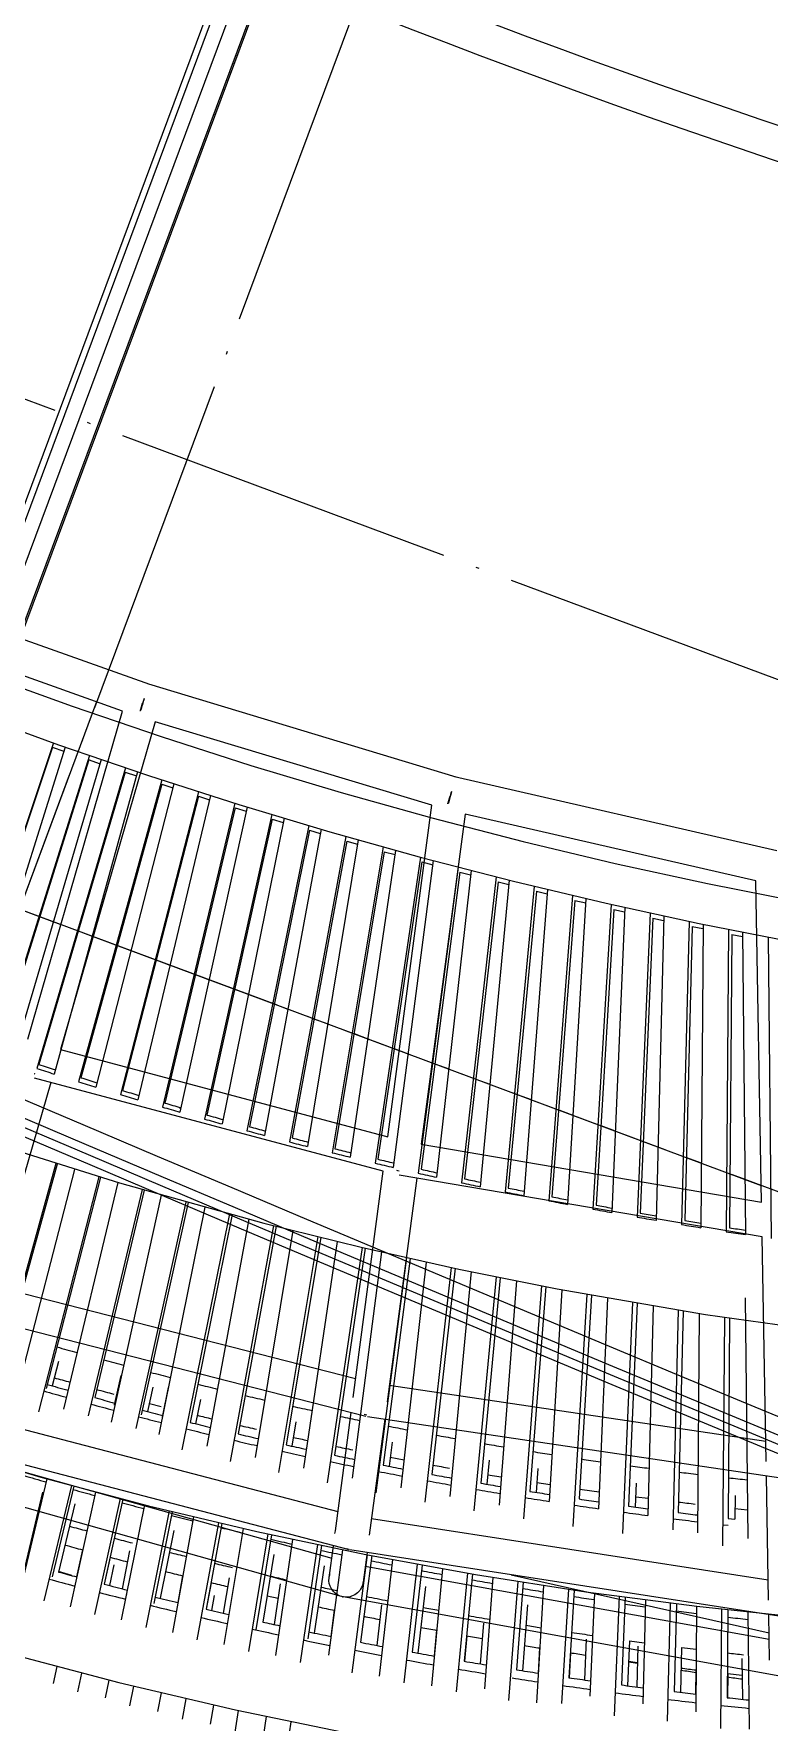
# Model space of a CAD drawing. Header units: millimetres. Extents: x 600121811 to 600690586, y 3472921280 to 3473279938.
# Drawn here: x 600373814 to 600378106, y 3473059061 to 3473068915 of the extents above; entities that cross this region are included whole.
import ezdxf

# ---------------------------------------------------------------- set-up
doc = ezdxf.new("R2010")
doc.units = ezdxf.units.MM
doc.header["$LTSCALE"] = 1000
doc.linetypes.add('AX-MALL-GIRD-200$0$DOTE', pattern=[2.42, 2, -0.2, 0.02, -0.2])
for name, color, linetype in [('AX-MALL-GIRD-200$0$A-Grid', 222, 'AX-MALL-GIRD-200$0$DOTE'), ('AX-MALL-GJ-200$0$A-Anno-Note', 241, 'CONTINUOUS'), ('AX-MALL-WALL-GJ$0$A-Anno-Note', 241, 'CONTINUOUS'), ('AX-MALL-WALL-GJ$0$A-Detl-Patt', 8, 'CONTINUOUS'), ('AX-MALL-WALL-GJ$0$A-SEE', 254, 'CONTINUOUS'), ('AX-MALL-WALL-GJ$0$A-Wall-Fnsh', 152, 'CONTINUOUS'), ('AX-MALL-WALL-GJ$0$主梁', 30, 'CONTINUOUS')]:
    doc.layers.add(name, color=color, linetype=linetype)
doc.layers.add('AX-MALL-WALL-GJ$0$M-AUX-TO-ARCH', color=1, linetype='CONTINUOUS', plot=False)

# ---------------------------------------------------------------- blocks, each defined once
blk = doc.blocks.new('AX-MALL-GIRD-200')
at = {"layer": 'AX-MALL-GIRD-200$0$A-Grid'}
for p, q in [((600409503.1, 3473159833.5), (600370773.6, 3473055869.8)), ((600215588.6, 3473125707.5), (600573484.6, 3472992380.8)), ((600214611.2, 3473123083.7), (600572507.2, 3472989756.9))]:
    blk.add_line(p, q, dxfattribs=at)
blk = doc.blocks.new('AX-MALL-WALL-GJ$0$A$C5469763B')
at = {"layer": 'AX-MALL-WALL-GJ$0$A-Detl-Patt'}
for points in [[(-236483.9, 2426, 0.055992), (-115679.2, 1194.4, -0.091487), (-108806.4, 637.9, 0.199165), (-91862.7, 2851.9, -0.091487), (-85363.6, 5155.6, 0.010002), (-64059.8, 8992.3, -0.645417), (-62996.9, 7511.9), (-63092.4, 7346.4)], [(-236398.5, 2314.7, 0.055947), (-115669.1, 1094.9, -0.091487), (-108832.4, 541.4, 0.199165), (-91812.8, 2765.2, -0.091487), (-85347.9, 5056.8, 0.010002), (-64040.2, 8894.3, -0.645417), (-63083.5, 7561.9), (-63129, 7483.1), (-63042.4, 7433.1)], [(-236355.3, 2259.1, 0.055924), (-115664, 1045.2, -0.091487), (-108845.4, 493.1, 0.199165), (-91787.8, 2721.9, -0.091487), (-85340, 5007.4, 0.010002), (-64030.3, 8845.2, -0.645417), (-63126.8, 7586.9), (-63197.3, 7464.7), (-63067.4, 7389.7)], [(-236312.2, 2203.4, 0.055901), (-115658.9, 995.4, -0.091487), (-108858.4, 444.8, 0.199165), (-91762.8, 2678.6, -0.091487), (-85332.1, 4958.1, 0.010002), (-64020.5, 8796.2, -0.645417), (-63170.1, 7611.9), (-63265.6, 7446.4)]]:
    blk.add_lwpolyline(points, format="xyb", dxfattribs=at)
blk = doc.blocks.new('AX-MALL-WALL-GJ$0$A$C3841687A')
at = {"layer": 'AX-MALL-WALL-GJ$0$A-Detl-Patt'}
for points in [[(-180887.6, 7643.7, 0.00438), (-183821.3, 7017.8, -0.132355), (-210227, 8186.8, 0.014512), (-213586.2, 9146.9, 0.014239)], [(-181044.7, 7407.3, 0.004086), (-183777.9, 6822.6, -0.132355), (-210287.5, 7996.2, 0.012201), (-213098.9, 8813.8, 0.012201)]]:
    blk.add_lwpolyline(points, format="xyb", dxfattribs=at)
blk = doc.blocks.new('AX-MALL-WALL-GJ$0$fewrgerhgrhtrh')
at = {"layer": 'AX-MALL-WALL-GJ$0$主梁'}
for p, q in [((-88.4, -4521.5), (-88.4, -9760.5)), ((0, -4460.6), (0, -9848.8)), ((-125, -4598.7), (-125, -9759.9)), ((115.5, -4581.8), (115.5, -9760.1)), ((125, -4590.7), (125, -9759.9)), ((2782.1, -9630), (4694.6, -9378.6)), ((920.3, -9747.7), (2788.8, -9629.4)), ((2788.8, -9629.4), (2788.8, -9629.4)), ((4643.1, -9587.1), (2917.1, -9814)), ((5328.3, -11333), (4643.1, -9587.1)), ((125, -9759.9), (925.1, -9747.6)), ((926.6, -9837.1), (927.7, -9910)), ((2716.6, -9834.4), (1033.9, -9940.9)), ((3151, -11737.5), (2716.6, -9834.4)), ((2917.1, -9814), (3349.8, -11709.9)), ((833.9, -9949), (100, -9960.3)), ((673, -9951.5), (673, -11937.3)), ((982.9, -11936.3), (833.9, -9949)), ((926.6, -9910), (931.1, -9909.8)), ((930, -9909.8), (927, -9864.6)), ((1033.9, -9940.9), (1182.7, -11926.6)), ((125, -11241.8), (930.8, -11241.8)), ((1131.4, -11241.8), (3037.8, -11241.8)), ((3243, -11241.8), (5292.6, -11241.8)), ((3349.8, -11709.9), (5328.3, -11333)), ((5402.7, -11522.4), (3292.5, -11924.4)), ((5881.1, -12741.5), (5402.7, -11522.4)), ((1182.7, -11926.6), (3151, -11737.5)), ((3394.3, -11905), (3687.4, -13189)), ((3195.8, -11934.1), (1100.2, -12135.4)), ((3492.4, -13233.5), (3195.8, -11934.1)), ((1197.6, -12126), (1297.6, -13460.2)), ((3665.5, -13093), (5838, -12631.6)), ((5995, -12802.8), (3610.7, -13309.1)), ((6177.4, -13496.3), (5912.1, -12820.4)), ((1289.9, -13357.2), (3467.4, -13123.8)), ((3710, -13288), (3861.9, -13953.7)), ((3600.6, -13310.7), (1208.6, -13567.1)), ((3667, -13998.3), (3512.2, -13320.2)), ((3840.2, -13858.3), (6134, -13385.8)), ((6290.6, -13557.7), (3784.6, -14073.9)), ((6305.2, -13821.9), (6208.2, -13574.7)), ((4718.6, -13881.5), (6246.9, -13673.4)), ((3902.4, -14130.8), (6260.6, -13708.4)), ((1347.1, -14120.7), (3641.8, -13887.9)), ((6415.9, -13883.8), (3843.7, -14344.5)), ((3861.9, -13953.7), (3861.9, -13953.7)), ((3774.5, -14075.5), (1265.2, -14330)), ((3670.8, -14015), (3667, -13998.3)), ((3728.6, -14268.3), (3686.6, -14084.4)), ((3884.7, -14053.3), (3923.6, -14223.8)), ((1364.4, -14350.8), (3703, -14156)), ((3834.4, -14345.7), (1280.5, -14558.5))]:
    blk.add_line(p, q, dxfattribs=at)
at = {"layer": 'AX-MALL-WALL-GJ$0$主梁', "extrusion": (0, 0, -1)}
for centre, radius, start, end in [((3437.2, -10549.4), 6287.5, 172.4079, 173.05704), ((10115.7, -10547.8), 12937.4, 176.32563, 176.6429), ((11881.7, -10659.8), 12834.7, 176.32478, 176.64993), ((-7844.9, -9074.5), 5093.3, 351.927, 352.28865), ((-3261.2, -11772), 130.8, 260.2118, 266.85377), ((-1086.6, -11983.3), 129.4, 266.21228, 269.00684), ((-3586.2, -13195.3), 108.2, 261.19306, 268.95333), ((-3763.8, -13973.2), 101.3, 260.82165, 269.79563), ((-3826.6, -14246), 100.5, 347.14099, 359.94929), ((-3826.3, -14246.1), 100.2, 270.0812, 347.19753), ((-3826.1, -14246.3), 100, 179.86394, 269.95991), ((-3825.6, -14246.2), 100.5, 167.14099, 179.94929)]:
    blk.add_arc(centre, radius, start, end, dxfattribs=at)
at = {"layer": 'AX-MALL-WALL-GJ$0$主梁'}
for centre, radius, start, end in [((2772.3, -9629.3), 163.2, 278.04405, 281.25371), ((3774.5, -14071.7), 3.77, 221.55741, 271.02339), ((3773.8, -14071.8), 3.79, 280.63696, 330.29582), ((3841.7, -14332.7), 12, 250.92394, 279.51521)]:
    blk.add_arc(centre, radius, start, end, dxfattribs=at)
blk = doc.blocks.new('AX-MALL-WALL-GJ$0$edhtrhrtjy')
at = {"layer": 'AX-MALL-WALL-GJ$0$A-Wall-Fnsh'}
for p, q in [((4383.2, -9658.6), (4928.1, -9569.1)), ((3290.4, -9804.6), (3837.2, -9737.1)), ((3837.2, -9737.1), (4383.2, -9658.6)), ((2743.2, -9861.3), (3290.4, -9804.6)), ((4419.9, -9894.5), (4969.6, -9804.2)), ((4674.6, -9854.1), (5307.1, -11501.6)), ((4824.3, -9829.2), (5454.2, -11470.1)), ((1097.4, -9968.3), (1646.3, -9943)), ((1646.3, -9943), (2194.9, -9907.4)), ((2194.9, -9907.4), (2743.2, -9861.3)), ((3869.2, -9973.7), (4419.9, -9894.5)), ((4129.6, -9937.7), (4678.2, -11626.2)), ((4154.8, -9958.9), (4218.7, -9949.6)), ((4210.5, -9926), (4788.8, -11605.5)), ((4360.3, -9903.6), (4936.5, -11577)), ((4386.8, -9924.4), (4450.7, -9914.6)), ((4386.8, -9924.4), (4946.1, -11548.9)), ((4442.1, -9891.1), (5047.7, -11554.9)), ((4591.9, -9867.5), (5195.1, -11524.9)), ((4619.6, -9887.9), (4683.6, -9877.5)), ((4619.6, -9887.9), (5205.2, -11496.7)), ((-0.9, -9988.3), (548.3, -9983.3)), ((548.3, -9983.3), (1097.4, -9968.3)), ((2765.7, -10099), (3317.7, -10041.8)), ((3292.2, -10044.7), (3757.3, -11780.3)), ((3317.7, -10041.8), (3869.2, -9973.7)), ((3442.1, -10027.4), (3905.7, -11757.7)), ((3463.5, -10049.7), (3527.5, -10042)), ((3463.5, -10049.7), (3913.8, -11730.3)), ((3520.6, -10018), (4014.6, -11740.7)), ((3670.5, -9999.5), (4162.9, -11716.6)), ((3693.2, -10021.5), (3757.1, -10013.3)), ((3693.2, -10021.5), (4171.3, -11689)), ((3749.8, -9989.4), (4272.3, -11698.3)), ((3899.6, -9969.6), (4420.4, -11672.8)), ((3923.6, -9991.2), (3987.5, -9982.5)), ((3923.6, -9991.2), (4429.2, -11645)), ((3979.7, -9958.7), (4530.3, -11653.3)), ((4154.8, -9958.9), (4687.5, -11598.3)), ((1659.6, -10181.4), (2212.8, -10145.5)), ((2159.7, -10149.4), (2475.2, -11938.7)), ((2212.8, -10145.5), (2765.7, -10099)), ((2309.7, -10138.1), (2624.5, -11923.6)), ((2385.1, -10132.2), (2731.1, -11912.3)), ((2535, -10119.7), (2880.2, -11895.7)), ((2550.9, -10143.2), (2616.1, -10137.5)), ((2550.9, -10143.2), (2886.3, -11868.7)), ((2610.9, -10113.1), (2987.2, -11883.2)), ((2760.9, -10099.5), (3136.2, -11865.1)), ((2778.2, -10122.7), (2843, -10116.5)), ((2778.2, -10122.7), (3142.8, -11838)), ((2837.4, -10092.2), (3243.6, -11851.6)), ((2987.3, -10077.3), (3392.4, -11832)), ((3006, -10100.3), (3070.5, -10093.6)), ((3006, -10100.3), (3399.5, -11804.8)), ((3064.5, -10069.4), (3500.3, -11817.3)), ((3214.4, -10053.3), (3648.9, -11796.2)), ((3234.4, -10076), (3298.7, -10068.8)), ((3234.4, -10076), (3656.5, -11768.8)), ((-0.9, -10227), (552.7, -10222)), ((520.4, -10222.5), (584.3, -12053.5)), ((521.2, -10247.4), (594.5, -10246)), ((523.3, -10247.3), (585.5, -12027.1)), ((552.7, -10222), (1106.3, -10206.8)), ((593.2, -10221.2), (689, -12050.9)), ((743.2, -10217.9), (839, -12046.3)), ((744.5, -10242.7), (817.8, -10240.8)), ((747.6, -10242.6), (840.7, -12019.8)), ((816.1, -10216), (943.8, -12042.6)), ((966.1, -10211.6), (1093.7, -12036.5)), ((972, -10236.3), (1041.4, -10234)), ((972, -10236.3), (1096, -12010)), ((1039.3, -10209.2), (1198.7, -12031.7)), ((1106.3, -10206.8), (1659.6, -10181.4)), ((1189.3, -10203.7), (1348.5, -12024.1)), ((1196.6, -10228.2), (1265.3, -10225.4)), ((1196.6, -10228.2), (1351.4, -11997.6)), ((1262.7, -10200.7), (1453.7, -12018.3)), ((1412.7, -10194), (1603.4, -12009.2)), ((1421.5, -10218.4), (1489.4, -10215.2)), ((1421.5, -10218.4), (1606.9, -11982.6)), ((1486.4, -10190.5), (1708.8, -12002.3)), ((1636.3, -10182.7), (1858.5, -11991.7)), ((1646.6, -10206.9), (1713.9, -10203.2)), ((1646.6, -10206.9), (1862.5, -11965)), ((1710.4, -10178.5), (1964.1, -11983.7)), ((1860.4, -10169.6), (2113.6, -11971.6)), ((1872.1, -10193.7), (1938.7, -10189.4)), ((1872.1, -10193.7), (2118.2, -11944.8)), ((1934.8, -10164.8), (2219.5, -11962.5)), ((2084.8, -10154.7), (2369, -11948.9)), ((2097.9, -10178.7), (2164, -10173.9)), ((2097.9, -10178.7), (2374, -11922.1)), ((2324.2, -10161.8), (2389.8, -10156.6)), ((2324.2, -10161.8), (2630.1, -11896.7)), ((797.8, -11200), (884.9, -11200)), ((1039.4, -11200), (1125.9, -11200)), ((1281.6, -11200), (1367.7, -11200)), ((1524.6, -11200), (1610.3, -11200)), ((1768.5, -11200), (1854, -11200)), ((2013.5, -11200), (2098.8, -11200)), ((2259.7, -11200), (2345, -11200)), ((2507.2, -11200), (2592.6, -11200)), ((2756.4, -11200), (2842, -11200)), ((3007.2, -11200), (3093.2, -11200)), ((3259.9, -11200), (3346.4, -11200)), ((3514.7, -11200), (3601.8, -11200)), ((3771.7, -11200), (3859.6, -11200)), ((4031.1, -11200), (4119.9, -11200)), ((4293.2, -11200), (4383.1, -11200)), ((4558.1, -11200), (4649.2, -11200)), ((4826, -11200), (4918.5, -11200)), ((5097.2, -11200), (5191.3, -11200)), ((5250.9, -12019.7), (6110.9, -11829.1)), ((5434.8, -11848.5), (5937.5, -13158.2)), ((1961.3, -11964.1), (1955.9, -11964.1)), ((4387.1, -12181.7), (5250.9, -12019.7)), ((5359.6, -11997.2), (5815.9, -13251)), ((5390.3, -11990.8), (5790.2, -13089.6)), ((4826.5, -12103), (5243.7, -13386.9)), ((4854.6, -12097.7), (5220.6, -13224.1)), ((4947.2, -12080), (5345.4, -13236.6)), ((5092.9, -12051.5), (5510.5, -13264.4)), ((5122.2, -12045.7), (5505.4, -13158.6)), ((5214.3, -12027.1), (5652.2, -13230.1)), ((3809.4, -12273.8), (4387.1, -12181.7)), ((4295, -12197.3), (4671.1, -13509)), ((4320.2, -12193), (4650.5, -13345)), ((4414.1, -12177.1), (4775.9, -13360.7)), ((4560.6, -12151.5), (4957.5, -13449.7)), ((4587.2, -12146.8), (4935.6, -13286.3)), ((4680.4, -12130), (5060.7, -13300.3)), ((3230.2, -12353), (3809.4, -12273.8)), ((3500, -12317.7), (3811.3, -13666.2)), ((3520.9, -12314.9), (3794.7, -13500.7)), ((3617.1, -12301.5), (3937.8, -13587.8)), ((3764.7, -12280.3), (4098, -13617.3)), ((3787.1, -12277.1), (4080.1, -13452.2)), ((3882.4, -12262.8), (4223.8, -13536.9)), ((4029.7, -12240.2), (4384.6, -13564.9)), ((4053.5, -12236.5), (4365.4, -13400.3)), ((4148.1, -12221.4), (4509.7, -13482.5)), ((2650.1, -12419.3), (3230.2, -12353)), ((2707.4, -12413.3), (2950.5, -13792)), ((2723.8, -12411.6), (2937.8, -13625.3)), ((2822.9, -12400.9), (3079.2, -13719.3)), ((2971.4, -12384.2), (3237.6, -13753.5)), ((2989.3, -12382.1), (3223.5, -13587.2)), ((3087.4, -12370.5), (3365.5, -13679)), ((3235.6, -12352.3), (3524.5, -13711.6)), ((3255, -12349.9), (3509.2, -13545.7)), ((3352.1, -12337.4), (3651.7, -13635.1)), ((904.7, -12540), (1778.1, -12494.3)), ((1503.8, -12511.9), (1646.3, -13867.9)), ((1653.3, -12502.7), (1801.3, -13910.4)), ((1663.3, -12502), (1796.4, -13768.6)), ((1767.3, -12495.1), (1933, -13845.3)), ((1778.1, -12494.3), (2650.1, -12419.3)), ((1916.6, -12484.4), (2082.1, -13832.1)), ((1928.2, -12483.5), (2079.9, -13718.8)), ((2030.9, -12475.6), (2219.7, -13819.1)), ((2180.1, -12463.4), (2368.5, -13804.1)), ((2193.2, -12462.3), (2369.7, -13718.2)), ((2294.7, -12453.4), (2506.3, -13789.4)), ((2443.6, -12439.7), (2663.4, -13826.9)), ((2458.4, -12438.3), (2651.9, -13660)), ((2558.7, -12428.5), (2792.8, -13756.1)), ((1390.1, -12518.3), (1513.7, -13931.1)), ((1398.4, -12517.8), (1507.4, -13763.6)), ((5780.7, -12949.1), (5828.4, -13080.1)), ((5806.8, -13020.8), (5877.8, -13002.6)), ((5214.7, -13082.9), (5257.9, -13215.8)), ((5790.2, -13089.6), (5828.4, -13080.1)), ((4648.2, -13202.9), (4686.8, -13337.7)), ((5239.3, -13158.7), (5312.7, -13141.7)), ((5773.4, -13134.2), (5803.7, -13126.7)), ((4364.7, -13257.7), (4401.1, -13393.6)), ((4671.1, -13282.7), (4747.3, -13266.9)), ((3797.4, -13356.9), (3829.3, -13495)), ((4386.6, -13339.5), (4464.4, -13324.4)), ((3229.7, -13442.2), (3256.9, -13582.6)), ((3817.2, -13442.6), (3898.2, -13428.8)), ((5796.9, -13633.3), (6429.6, -13470.8)), ((1808.2, -13594.3), (1823.6, -13740.6)), ((2177.2, -13544.6), (2201.6, -13718.7)), ((2377.1, -13544), (2397.3, -13687.9)), ((2461.5, -13514.3), (2489, -13688.3)), ((2661.4, -13513.6), (2684, -13656.3)), ((5937.5, -13598.6), (6175.8, -14253.2)), ((5975.1, -13589.2), (6150.5, -14071.2)), ((6088.7, -13560.4), (6333.7, -14198.5)), ((2390.5, -13639), (2461.4, -13631.3)), ((2490.3, -13688.3), (2489, -13688.3)), ((5161.1, -13779.9), (5796.9, -13633.3)), ((5645.4, -13669.7), (5870.3, -14322.7)), ((5681.4, -13661.2), (5848.4, -14146.1)), ((5796, -13633.5), (6006.9, -14213)), ((2205.6, -13718.7), (2201.6, -13718.7)), ((4522.7, -13910.1), (5161.1, -13779.9)), ((5093.6, -13794.4), (5243.5, -14284.5)), ((5210.2, -13769.1), (5396.4, -14342.2)), ((5353.2, -13737.3), (5568.6, -14400.3)), ((5387.6, -13729.6), (5546, -14217.2)), ((5503.1, -13703.1), (5700.6, -14276.6)), ((4624.2, -13890.5), (4804.1, -14518.2)), ((4768.5, -13862), (4960.6, -14531.9)), ((4799.5, -13855.7), (4940.7, -14347.9)), ((4917.2, -13831.6), (5117.6, -14487)), ((5060.9, -13801.4), (5256.4, -14440.8)), ((5798.6, -13889.5), (5881.9, -13869.5)), ((5798.6, -13889.5), (5884, -14137.5)), ((6151.2, -13827.1), (6236.4, -14049.2)), ((3881.7, -14023.9), (4522.7, -13910.1)), ((4183.3, -13972.5), (4351.8, -14648.1)), ((4210.9, -13967.6), (4334.5, -14463.5)), ((4331, -13945.9), (4508.5, -14608.3)), ((4476, -13919), (4656.3, -14591.9)), ((4505.3, -13913.4), (4637.7, -14407.6)), ((4869, -13970.8), (4975.1, -14340.9)), ((5499.8, -13958.6), (5584.5, -13939.4)), ((5499.8, -13958.6), (5581.2, -14209.1)), ((5557, -13971.6), (5634.6, -14196.8)), ((5921.6, -13983.4), (5970, -14116.4)), ((6102.5, -13939.4), (6186.2, -13918.5)), ((6104.2, -13939), (6152.1, -14070.8)), ((3238.5, -14120.9), (3881.7, -14023.9)), ((3451, -14090.7), (3593.6, -14761.6)), ((3597.7, -14068.8), (3742.3, -14749)), ((3621.6, -14065.2), (3736, -14603.4)), ((3744.4, -14046), (3884.2, -14651.5)), ((3890.6, -14022.4), (4047.1, -14700.5)), ((3916.3, -14018.2), (4031.2, -14515.6)), ((4037.7, -13997.8), (4203.7, -14663.2)), ((4273.5, -14078.3), (4368, -14457.5)), ((5259.8, -14038.1), (5333.5, -14264.8)), ((5536.8, -14072.4), (5587.8, -14061)), ((5590.1, -14067.5), (5538.5, -14077.6)), ((2593.5, -14200.8), (3238.5, -14120.9)), ((2718.4, -14186.7), (2826.8, -14871.6)), ((2736.6, -14184.5), (2822, -14723.9)), ((2863.9, -14169.4), (2983, -14844.9)), ((3011.6, -14151), (3132.1, -14834.6)), ((3031.7, -14148.4), (3120.1, -14649.3)), ((3157.5, -14131.8), (3288.4, -14805.2)), ((3304.7, -14111.7), (3437.3, -14793.7)), ((3326.7, -14108.6), (3434.1, -14660.7)), ((3677.7, -14171.1), (3760.1, -14559)), ((4665, -14160), (4730.9, -14389.7)), ((5022.7, -14181.6), (5065.6, -14322.2)), ((5201.3, -14141.3), (5199.8, -14141.6)), ((5202.3, -14144.8), (5244.9, -14284.1)), ((1298.4, -14308.5), (1946.6, -14263.4)), ((1946.6, -14263.4), (2593.5, -14200.8)), ((1982.7, -14260.4), (2066.3, -14941.3)), ((2131.6, -14247.3), (2215.9, -14934.2)), ((2145.9, -14246), (2212.1, -14785.3)), ((2276.5, -14233.7), (2372, -14913)), ((2425, -14218.8), (2521.4, -14904.8)), ((2441.3, -14217.1), (2511.9, -14719.6)), ((2570.3, -14203.3), (2677.6, -14880.8)), ((2783.7, -14283.2), (2847, -14682.8)), ((3379.7, -14212.1), (3455.9, -14604)), ((4069.9, -14267.1), (4127.8, -14499.4)), ((4600.4, -14263), (4639.1, -14407.4)), ((1987.7, -14341.2), (2042.3, -14786.3)), ((2187.5, -14340), (2237.3, -14746.4)), ((3474.6, -14359.6), (3524.4, -14594.2)), ((3998, -14366.4), (4032.4, -14515.4)), ((4423.1, -14295), (4462.1, -14440.5)), ((3182.5, -14429.7), (3222.6, -14636)), ((3426.1, -14450.8), (3492, -14441.7)), ((3523.5, -14437.3), (3524.6, -14437.2)), ((3695.5, -14412.7), (3696.6, -14412.5)), ((3823.4, -14393.6), (3858, -14543.7)), ((4463, -14438.7), (4461.6, -14438.9)), ((2323.3, -14576.2), (2345.8, -14736.2)), ((2323.8, -14576.2), (2346.3, -14736.1)), ((2490.4, -14560.3), (2512.7, -14719.5)), ((2583.6, -14486.4), (2618.8, -14708.4)), ((2923.7, -14514), (2951.2, -14670.4)), ((3093.7, -14493.7), (3121.1, -14649.2)), ((3136.7, -14557.2), (3152.2, -14645.2)), ((2525.7, -14594.8), (2542.8, -14716.4)), ((2316.2, -14737.6), (2237, -14743.5)), ((2653.7, -14730.1), (2653.6, -14735.5)), ((3486.6, -15140.2), (4178.8, -15033.3)), ((2792.1, -15227.9), (3486.6, -15140.2)), ((3355.9, -15158.2), (3377.6, -15270.1)), ((3502.6, -15137.9), (3527, -15262.9)), ((3667.3, -15114.1), (3692, -15230.2)), ((3813.5, -15092.1), (3841.2, -15222.2)), ((2095.9, -15296.5), (2792.1, -15227.9)), ((2420.9, -15266.9), (2435.1, -15367.9)), ((2569.2, -15252), (2584.8, -15362.9)), ((2732.7, -15234.6), (2749.2, -15338.9)), ((2880.5, -15217.8), (2898.7, -15333.2)), ((3044.3, -15198.3), (3063.4, -15306.3)), ((3191.6, -15179.8), (3212.8, -15299.9))]:
    blk.add_line(p, q, dxfattribs=at)
for centre, radius, start, end in [((-163, 14437.6), 26509.7, 281.661, 281.90814), ((-157.5, 14440.3), 26485.6, 281.68168, 281.88625), ((-127.2, 14258.9), 26327.4, 280.51694, 280.76185), ((-122.7, 14266.8), 26308.6, 280.53507, 280.74079), ((-138.1, 14315.1), 26384.6, 281.08884, 281.33514), ((-133, 14320.1), 26362.9, 281.10826, 281.31361), ((-80.4, 14021.2), 26059.4, 278.81656, 279.02493), ((-96.1, 14082.7), 26148.5, 279.37394, 279.61698), ((-92.5, 14095.8), 26134.9, 279.3896, 279.59701), ((-113.7, 14184.9), 26252.2, 279.94562, 280.18942), ((-109.7, 14195.3), 26235.9, 279.9625, 280.16889), ((-62.6, 13861.9), 25925.2, 277.65851, 277.89904), ((-60.2, 13882.8), 25919.5, 277.6706, 277.88124), ((-73.7, 13940.2), 26004.2, 278.23038, 278.47162), ((-70.9, 13958.5), 25996, 278.24363, 278.45302), ((-83.6, 14005.5), 26070.3, 278.80211, 279.04425), ((-27, 13598.2), 25632.9, 275.37478, 275.59167), ((-35.9, 13642.7), 25704.4, 275.9407, 276.17959), ((-34.4, 13671.5), 25706.6, 275.94943, 276.16454), ((-43.8, 13714.1), 25776.1, 276.51364, 276.753), ((-42.1, 13740.2), 25775.8, 276.52347, 276.73696), ((-51.8, 13779.9), 25842.4, 277.08623, 277.32621), ((-49.7, 13803.3), 25839.4, 277.09717, 277.30924), ((-6, 13303.5), 25337.4, 272.49271, 272.71993), ((-9, 13313.4), 25373.9, 273.06673, 273.30457), ((-8.6, 13355.2), 25389.2, 273.07049, 273.29545), ((-12.4, 13370.2), 25430.8, 273.64302, 273.88095), ((-11.9, 13409.2), 25443.3, 273.6477, 273.8705), ((-17.4, 13440.4), 25501.1, 274.21842, 274.45642), ((-16.6, 13476.9), 25511.2, 274.22406, 274.44472), ((-23.1, 13510.3), 25571.3, 274.79312, 275.03129), ((-22.1, 13544.2), 25578.8, 274.79976, 275.01841), ((-28.2, 13566.8), 25628.1, 275.36711, 275.60568), ((-6.2, 13259.3), 25319.7, 272.48983, 272.72766), ((-384, 11332.9), 24954.4, 284.13242, 284.38388), ((-307.1, 11011.8), 24624.3, 282.79891, 283.05603), ((-356.8, 11222.4), 24840.7, 283.46762, 283.7213), ((-239, 10694.3), 24299.5, 281.45385, 281.71737), ((-285.6, 10915.9), 24526, 282.12805, 282.38759), ((-378.5, 11195.4), 24993.6, 283.56913, 283.79379), ((-220.8, 10604.1), 24207.5, 280.77629, 281.04255), ((-343.7, 11604), 25444, 282.63189, 282.8901), ((-403, 11753.8), 25643, 283.28444, 283.60768), ((-386.1, 11786.4), 25631.3, 283.28881, 283.54401), ((-159, 10263.2), 23861.1, 279.41176, 279.68588), ((-184.7, 10409.1), 24009.2, 280.09637, 280.36674), ((-301.9, 10867.7), 24657.2, 282.22327, 282.48854), ((-317.8, 11378.7), 25258.3, 281.97056, 282.29475), ((-304, 11423.6), 25259.3, 281.9719, 282.23328), ((-358.5, 11563.1), 25447.1, 282.62909, 282.95279), ((-97.2, 9850.8), 23444, 277.34084, 277.62714), ((-109.1, 9939.6), 23533.6, 278.03392, 278.31654), ((-140.9, 10150.1), 23746.5, 278.72567, 279.00337), ((-198.2, 10351.1), 24130.2, 280.18062, 280.41675), ((-234.2, 11078.8), 24907.5, 280.64175, 280.90992), ((-281.6, 11205.8), 25081.6, 281.30849, 281.63312), ((-269.6, 11259.1), 25091.2, 281.3085, 281.57309), ((-47.1, 9412.6), 23002.9, 275.23645, 275.53709), ((-59.9, 9539.8), 23130.8, 275.9414, 276.23729), ((-75.5, 9679.2), 23271.1, 276.64258, 276.93377), ((-150.3, 10071.2), 23846.2, 278.80104, 279.04227), ((-175, 10746.8), 24570.3, 279.29778, 279.57342), ((-212.4, 10843.1), 24712.4, 279.97379, 280.29986), ((-203, 10909), 24734.8, 279.97151, 280.24335), ((-244.9, 11019.3), 24891.6, 280.64295, 280.96831), ((-34.4, 9268.6), 22858.4, 274.52766, 274.83348), ((-80.8, 9575.1), 23345.3, 276.78224, 277.00082), ((-104.4, 9759.4), 23531.1, 277.40647, 277.65373), ((-124.2, 10417.6), 24237.1, 277.93927, 278.22316), ((-116, 9845.1), 23617.5, 278.18651, 278.39379), ((-153.9, 10491.9), 24356.4, 278.62429, 278.95212), ((-147, 10571.8), 24393.1, 278.62025, 278.90003), ((-183.1, 10673.8), 24540.6, 279.30102, 279.62781), ((-37.3, 9145.7), 22913.6, 274.6456, 274.88336), ((-49.9, 9287), 23055.5, 275.28536, 275.54287), ((-66.1, 9951.9), 23767.8, 275.87319, 276.17072), ((-85.1, 9985.8), 23845.6, 276.57126, 276.90234), ((-81, 10084.5), 23901.3, 276.56564, 276.8587), ((-106.8, 10161.2), 24022.3, 277.25957, 277.58935), ((-102, 10254.7), 24072.7, 277.25434, 277.54266), ((-130.2, 10332), 24194.7, 277.94398, 278.27265), ((-10.4, 10674.2), 25033.3, 283.17388, 283.4454), ((-6.6, 10658.2), 25016.9, 283.86836, 284.13873), ((-38.9, 9522.3), 23379.7, 274.48217, 274.81708), ((-37, 9640.7), 23455.3, 274.47644, 274.78412), ((-51.7, 9669.2), 23527.2, 275.18256, 275.51617), ((-49.2, 9781.5), 23596.6, 275.1767, 275.46984), ((-69.3, 9845.3), 23704.2, 275.879, 276.21103), ((-4.6, 10648.4), 25006.8, 282.48131, 282.75461), ((-3, 10639.4), 24997.7, 281.09981, 281.37675), ((-10.6, 10677), 25036, 281.78976, 282.06442), ((-27, 10608.6), 25181.2, 283.99115, 284.20456), ((-3.7, 10642), 25000.4, 279.72356, 280.00474), ((-6.6, 10658.5), 25017.1, 280.41108, 280.68985), ((10.8, 10683.8), 25365.5, 283.28052, 283.47882), ((-3, 10637.7), 24996.1, 278.35162, 278.63783), ((-4.8, 10649.2), 25007.6, 279.03713, 279.32063), ((-16.5, 10560.9), 25132.4, 281.28538, 281.48914), ((-20.6, 10581.8), 25153.6, 281.89971, 282.18142), ((-227.3, 10833.5), 25757.3, 284.28876, 284.65745), ((-198.6, 10892.7), 25758.6, 284.26966, 284.55039), ((-2.3, 10631.9), 24990.1, 276.98346, 277.27542), ((-3.6, 10641), 24999.4, 277.66724, 277.95616), ((-13.9, 10546.5), 25117.7, 279.89667, 280.10725), ((-17.3, 10565.6), 25137.1, 280.51159, 280.79737), ((11.8, 10678.4), 25360, 281.19288, 281.39953), ((5.1, 10711.2), 25393.5, 281.80668, 282.00888), ((-163.9, 10748.1), 25609.9, 282.88278, 283.168), ((-218.6, 10798.3), 25721.1, 283.59801, 283.96475), ((-189.9, 10857.1), 25721.9, 283.57707, 283.85953), ((-1.7, 10625.9), 24984.2, 274.25536, 274.5609), ((-1.2, 10619.8), 24978, 274.93659, 275.23857), ((-2.2, 10631.1), 24989.4, 275.61832, 275.9167), ((-2.3, 10631.8), 24990.1, 276.3006, 276.59568), ((-10.3, 10524.8), 25095.7, 278.5113, 278.72962), ((-13.1, 10542.6), 25113.7, 279.12721, 279.41787), ((6.6, 10705.4), 25387.5, 280.42182, 280.63017), ((-148.6, 10679.9), 25540.1, 282.18811, 282.47583), ((-188.6, 10673.2), 25592.4, 282.90529, 283.2715), ((-7.4, 10502.7), 25073.4, 277.05619, 277.29738), ((-10.1, 10523.3), 25094.2, 277.81978, 278.04222), ((5.5, 10712.7), 25394.9, 279.04261, 279.25783), ((8.1, 10696.9), 25378.9, 279.80839, 280.02147), ((-115.8, 10521.4), 25378.2, 280.79573, 281.08923), ((-151.3, 10502.6), 25417.8, 281.54064, 281.88167), ((-130.5, 10594.4), 25452.6, 281.49244, 281.78301), ((-171.4, 10597), 25514.3, 282.21196, 282.57703), ((-4.1, 10471), 25041.6, 275.05826, 275.29961), ((-5.6, 10487.4), 25058.1, 275.68026, 275.9267), ((-6.9, 10498.4), 25069.1, 276.43821, 276.66967), ((3.9, 10724.1), 25406.4, 276.9829, 277.21001), ((6, 10709.4), 25391.6, 278.42908, 278.64947), ((-99.3, 10432.8), 25288.1, 280.09811, 280.39491), ((-133.3, 10413.3), 25326.7, 280.82143, 281.185), ((2, 10740.5), 25422.9, 274.99965, 275.24187), ((1.8, 10742.6), 25425.1, 275.61505, 275.85099), ((2.8, 10732.9), 25415.3, 276.36869, 276.60153), ((-71.4, 10265.7), 25118.6, 278.69893, 279.00282), ((-101.2, 10237.3), 25147.7, 279.42573, 279.78812), ((-87.8, 10367.4), 25221.6, 279.39921, 279.69923), ((-115.7, 10319.5), 25231.2, 280.1244, 280.4874), ((-44.2, 10068.2), 24919.3, 276.59095, 276.90627), ((-47.8, 10098.3), 24949.6, 277.29463, 277.60639), ((-74.7, 10069.9), 24978.3, 278.02418, 278.38573), ((-65.2, 10224.3), 25076.7, 278.07183, 278.3052), ((-83.5, 10128.5), 25037.5, 278.72548, 279.08776), ((-25.5, 9894.5), 24744.5, 275.2469, 275.50226), ((-37.5, 9775), 24681, 275.90844, 276.27031), ((-32.1, 9961.4), 24811.7, 275.88493, 276.20691), ((-51.4, 9897), 24803.8, 276.61567, 276.97696), ((-56, 9934.9), 24842, 277.32028, 277.68234), ((-29.5, 9695.2), 24600.8, 275.19974, 275.56171)]:
    blk.add_arc(centre, radius, start, end, dxfattribs=at)
at = {"layer": 'AX-MALL-WALL-GJ$0$A-Wall-Fnsh', "extrusion": (0, 0, -1)}
for centre, radius, start, end in [((-727, 10554.9), 25098, 257.41724, 257.61571), ((-658.9, 10870.7), 25421.1, 258.03587, 258.23495)]:
    blk.add_arc(centre, radius, start, end, dxfattribs=at)
blk = doc.blocks.new('AX-MALL-WALL-GJ')
at = {"layer": 'AX-MALL-WALL-GJ$0$A-Anno-Note', "rotation": 339.5681613098035}
blk.add_blockref('AX-MALL-WALL-GJ$0$A$C3841687A', (600557212.3, 3472995454.7), dxfattribs=at)
at = {"layer": 'AX-MALL-WALL-GJ$0$A-SEE'}
blk.add_blockref('AX-MALL-GIRD-200', (0, 0), dxfattribs=at)
at = {"layer": 'AX-MALL-WALL-GJ$0$A-Wall-Fnsh', "rotation": 339.5681613092246}
blk.add_blockref('AX-MALL-WALL-GJ$0$edhtrhrtjy', (600377009.6, 3473074537.4), dxfattribs=at)
at = {"layer": 'AX-MALL-WALL-GJ$0$M-AUX-TO-ARCH', "rotation": 339.5681613092246}
blk.add_blockref('AX-MALL-WALL-GJ$0$A$C5469763B', (600557212.3, 3472995454.7), dxfattribs=at)
at = {"layer": 'AX-MALL-WALL-GJ$0$主梁', "rotation": 339.5681613092246}
blk.add_blockref('AX-MALL-WALL-GJ$0$fewrgerhgrhtrh', (600377024.3, 3473074576.6), dxfattribs=at)

msp = doc.modelspace()

# ---------------------------------------------------------------- block references
at = {"layer": 'AX-MALL-GJ-200$0$A-Anno-Note'}
msp.add_blockref('AX-MALL-WALL-GJ', (0, 0), dxfattribs=at)

doc.saveas('drawing.dxf')
